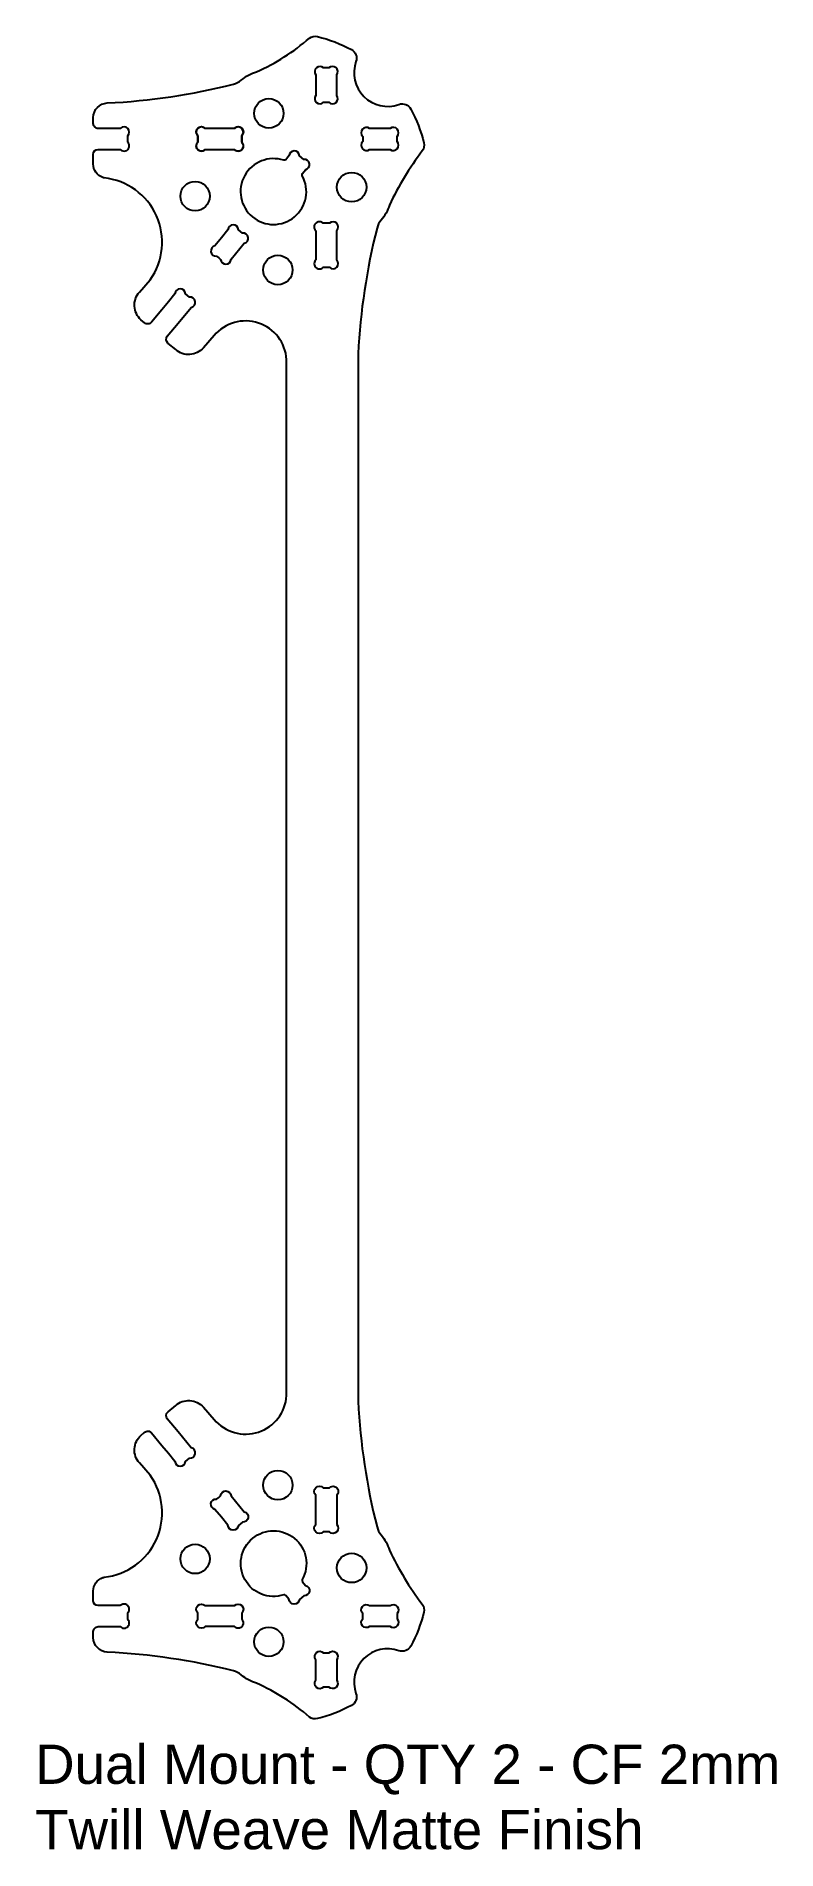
# Model space of a CAD drawing. Header units: inches. Extents: x -15 to 61, y -150 to 35.
import ezdxf

# ---------------------------------------------------------------- set-up
doc = ezdxf.new("R2010")
doc.units = ezdxf.units.IN
doc.header["$MEASUREMENT"] = 0
doc.layers.add('Dual Mount Nano', color=104, linetype='Continuous')
doc.styles.get("Standard").update_dxf_attribs({"font": 'arial.ttf'})

msp = doc.modelspace()

# ---------------------------------------------------------------- linework, layer by layer
at = {"layer": 'Dual Mount Nano'}
for points in [[(-9.12, -124.47), (-9.12, -123.5, -0.299276), (-8.15, -122.13, -0.078712), (-7.99, -122.1, 0.570834), (-3.29, -111.69), (-4.4, -110.44, -0.414214), (-4.24, -107.62), (-3.9, -107.33), (-3.9, -107.33, -0.005712), (-3.89, -107.33), (-3.87, -107.31, -0.421598), (-3.16, -107.37), (-2.11, -108.64), (-1.44, -109.45), (-0.77, -110.26, 0.931015), (0.3, -110.28), (0.51, -110.11), (0.71, -109.94, 0.931015), (0.89, -108.89), (-0.45, -107.27), (-1.56, -105.94, -0.406868), (-1.5, -105.24), (-1.46, -105.21), (-0.7, -104.57, -0.414214), (2.13, -104.75), (3.23, -106, 0.676672), (10.62, -103.57), (10.62, -66.84), (10.62, -34.57), (10.62, 2.16, 0.676672), (3.23, 4.59), (2.13, 3.34, -0.414214), (-0.7, 3.16), (-1.46, 3.8), (-1.5, 3.83, -0.406868), (-1.56, 4.52), (-0.45, 5.86), (0.89, 7.47, 0.931015), (0.71, 8.53), (0.51, 8.7), (0.3, 8.87, 0.931015), (-0.77, 8.85), (-1.44, 8.04), (-2.11, 7.23), (-3.16, 5.96, -0.421598), (-3.87, 5.9), (-3.89, 5.91), (-4.24, 6.21, -0.414214), (-4.4, 9.03), (-3.29, 10.28, 0.570834), (-7.99, 20.69, -0.078712), (-8.15, 20.72, -0.299276), (-9.12, 22.09), (-9.12, 23.06), (-9.12, 23.08, -0.413971), (-8.62, 23.58), (-6.35, 23.58, 1), (-5.59, 24.34), (-5.59, 24.66), (-5.59, 24.97, 1), (-6.35, 25.73), (-7.84, 25.73), (-8.61, 25.73, -0.414456), (-9.11, 26.23), (-9.11, 26.26), (-9.11, 26.84, -0.400043), (-7.68, 28.33, 0.049564), (5.19, 30.24, 0.115287), (6, 30.66, -0.10021), (7.55, 31.51, 0.076467), (12.95, 34.95, -0.220263), (13.78, 35.11, -0.062487), (17.23, 33.78, -0.370887), (17.7, 32.56, 0.632184), (22.08, 28.18, -0.370887), (23.3, 27.71, -0.062487), (24.63, 24.26, -0.220263), (24.47, 23.43, 0.053083), (21.12, 17.91, -0.10021), (20.27, 16.37, 0.115287), (19.85, 15.56, 0.049349), (17.92, 2.73), (17.92, -34.57), (17.92, -66.84), (17.92, -104.14, 0.049349), (19.85, -116.97, 0.115287), (20.27, -117.78, -0.10021), (21.12, -119.33, 0.053083), (24.47, -124.85, -0.220263), (24.63, -125.67, -0.062487), (23.3, -129.12, -0.370887), (22.08, -129.59, 0.632184), (17.7, -133.97, -0.370887), (17.23, -135.19, -0.062487), (13.78, -136.52, -0.220263), (12.95, -136.36, 0.076467), (7.55, -132.92, -0.10021), (6, -132.07, 0.115287), (5.19, -131.65, 0.049564), (-7.68, -129.74, -0.400043), (-9.11, -128.25), (-9.11, -127.67), (-9.11, -127.64, -0.414456), (-8.61, -127.14), (-7.84, -127.14), (-6.35, -127.14, 1), (-5.59, -126.39), (-5.59, -126.07), (-5.59, -125.75, 1), (-6.35, -124.99), (-8.62, -124.99, -0.413971), (-9.12, -124.49)], [(14.67, 28.4), (14.94, 28.4, 0.931015), (15.74, 29.1), (15.74, 31.2, 0.931015), (14.94, 31.9), (14.67, 31.9), (14.4, 31.9, 0.931015), (13.59, 31.2), (13.59, 30.15), (13.59, 29.1, 0.931015), (14.4, 28.4)], [(3.3, 25.76), (5.29, 25.76, -0.998681), (6.05, 25), (6.05, 24.31, -1.001082), (5.29, 23.56), (3.3, 23.56), (2.3, 23.56), (2.3, 23.56, -1.001082), (1.55, 24.31), (1.55, 25, -0.998681), (2.3, 25.76)], [(1.55, 24.66), (1.55, 24.34, 1), (2.3, 23.58), (5.29, 23.58, 1), (6.05, 24.34), (6.05, 24.66), (6.05, 24.97, 1), (5.29, 25.73), (3.8, 25.73), (2.3, 25.73, 1), (1.55, 24.97)], [(18.39, 24.66), (18.39, 24.39, 0.931015), (19.08, 23.58), (21.19, 23.58, 0.931015), (21.89, 24.39), (21.89, 24.66), (21.89, 24.92, 0.931015), (21.19, 25.73), (20.14, 25.73), (19.08, 25.73, 0.931015), (18.39, 24.92)], [(12.55, 21.52, 0.931015), (12.38, 22.57), (11.93, 22.95, 0.931015), (10.86, 22.92), (10.54, 22.54, -0.308301), (10.33, 22.48, 5.276769), (12.22, 20.91, -0.308301), (12.24, 21.14)], [(3.69, 12.54), (3.89, 12.37, 0.931015), (4.96, 12.39), (6.3, 14.01, 0.931015), (6.12, 15.06), (5.92, 15.23), (5.71, 15.4, 0.931015), (4.64, 15.38), (3.97, 14.57), (3.3, 13.76, 0.931015), (3.48, 12.71)], [(14.67, 11.56), (14.99, 11.56, 1), (15.74, 12.31), (15.74, 15.3, 1), (14.99, 16.06), (14.67, 16.06), (14.35, 16.06, 1), (13.59, 15.3), (13.59, 13.81), (13.59, 12.31, 1), (14.35, 11.56)], [(14.67, -112.97), (14.99, -112.97, -1), (15.74, -113.73), (15.74, -116.71, -1), (14.99, -117.47), (14.67, -117.47), (14.35, -117.47, -1), (13.59, -116.71), (13.59, -115.22), (13.59, -113.73, -1), (14.35, -112.97)], [(3.69, -113.95), (3.89, -113.78, -0.931015), (4.96, -113.8), (6.3, -115.42, -0.931015), (6.12, -116.47), (5.92, -116.64), (5.71, -116.81, -0.931015), (4.64, -116.79), (3.97, -115.98), (3.3, -115.17, -0.931015), (3.48, -114.12)], [(12.55, -122.93, -0.931015), (12.38, -123.98), (11.93, -124.36, -0.931015), (10.86, -124.33), (10.54, -123.95, 0.308301), (10.33, -123.89, -5.276769), (12.22, -122.33, 0.308301), (12.24, -122.55)], [(1.55, -126.07), (1.55, -125.75, -1), (2.3, -124.99), (5.29, -124.99, -1), (6.05, -125.75), (6.05, -126.07), (6.05, -126.39, -1), (5.29, -127.14), (3.8, -127.14), (2.3, -127.14, -1), (1.55, -126.39)], [(18.39, -126.07), (18.39, -125.8, -0.931015), (19.08, -124.99), (21.19, -124.99, -0.931015), (21.89, -125.8), (21.89, -126.07), (21.89, -126.34, -0.931015), (21.19, -127.14), (20.14, -127.14), (19.08, -127.14, -0.931015), (18.39, -126.34)], [(14.67, -129.81), (14.94, -129.81, -0.931015), (15.74, -130.51), (15.74, -132.61, -0.931015), (14.94, -133.31), (14.67, -133.31), (14.4, -133.31, -0.931015), (13.59, -132.61), (13.59, -131.56), (13.59, -130.51, -0.931015), (14.4, -129.81)]]:
    msp.add_lwpolyline(points, format="xyb", close=True, dxfattribs=at)
for points in [[(5.29, 23.56), (5.29, 23.56)], [(5.29, -124.97), (5.29, -124.97)]]:
    msp.add_lwpolyline(points, close=True, dxfattribs=at)
for centre in [(8.81, 27.27), (17.26, 19.74), (1.28, 18.82), (9.73, 11.29), (9.73, -112.7), (1.28, -120.23), (17.26, -121.15), (8.81, -128.68)]:
    msp.add_circle(centre, 1.5, dxfattribs=at)

# ---------------------------------------------------------------- texts
at = {"layer": 'Dual Mount Nano', "insert": (-15.05, -139.18), "char_height": 4, "attachment_point": 1}
msp.add_mtext_dynamic_manual_height_columns('Dual Mount - QTY 2 - CF 2mm Twill Weave Matte Finish', width=77.1888, gutter_width=1, heights=[0], dxfattribs=at)

doc.saveas('drawing.dxf')
